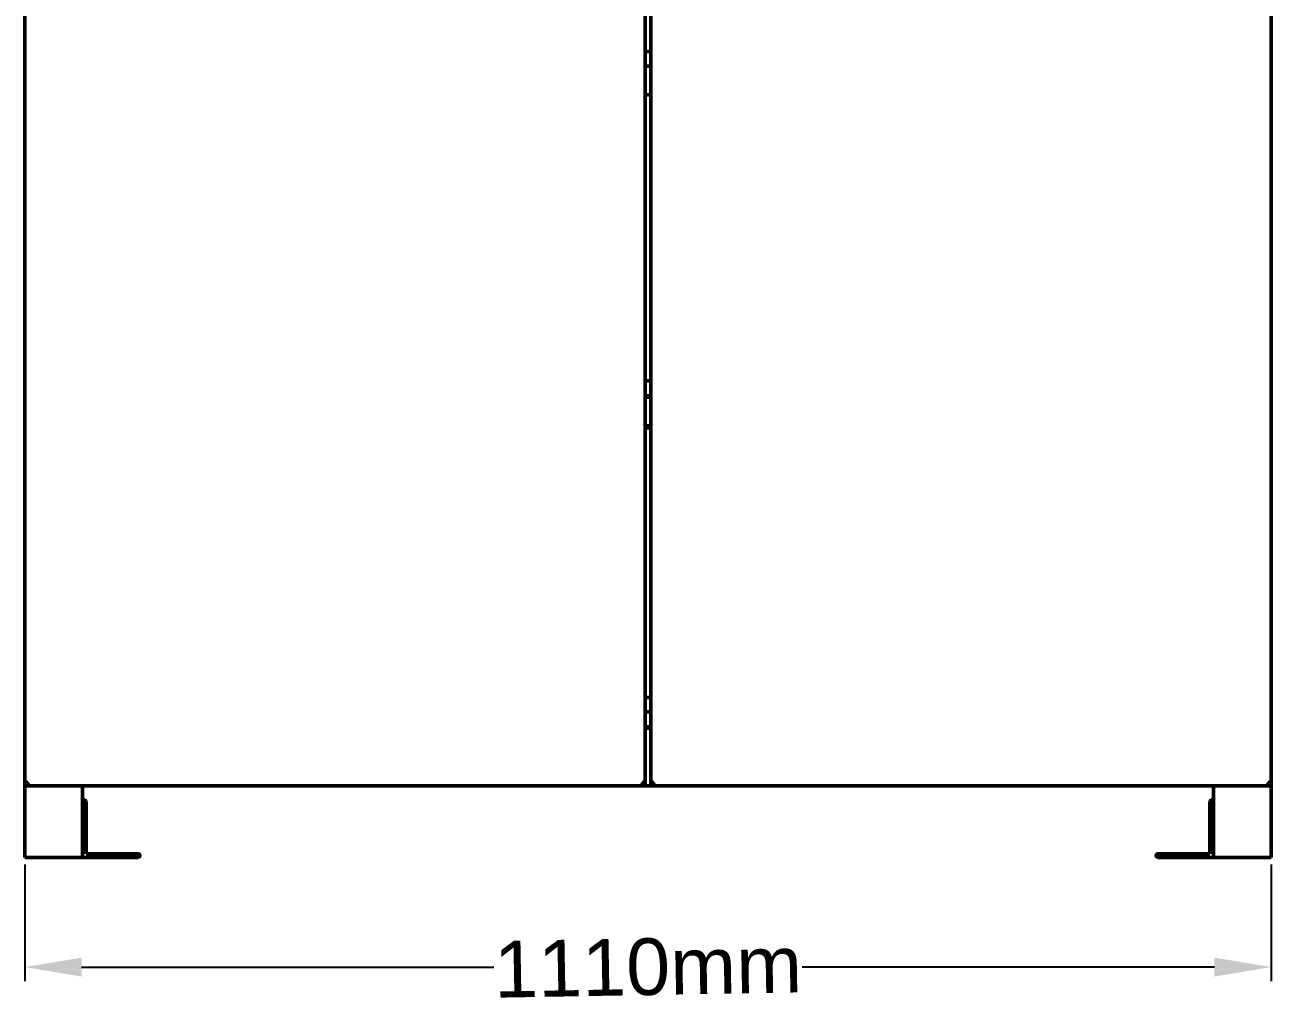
# Model space of a CAD drawing. Header units: millimetres. Extents: x 0 to 110, y -13 to 160.
# Drawn here: x 0 to 109.9, y -13.2 to 73.4 of the extents above; entities that cross this region are included whole.
import ezdxf

# ---------------------------------------------------------------- set-up
doc = ezdxf.new("R2010")
doc.units = ezdxf.units.MM
doc.layers.add('Visible (ANSI)', color=7, linetype='Continuous', lineweight=50)
doc.styles.get("Standard").update_dxf_attribs({"font": 'arial.ttf'})
doc.dimstyles.new('ISO-25', dxfattribs={"dimtxt": 2.5, "dimasz": 2.5, "dimexe": 1.25, "dimexo": 0.625, "dimtad": 1, "dimtxsty": 'Standard', "dimcen": 2.5, "dimadec": 0, "dimazin": 0, "dimtfac": 1, "dimtmove": 0, "dimatfit": 3, "dimfxl": 1, "dimarcsym": 0})

# ---------------------------------------------------------------- blocks, each defined once
blk = doc.blocks.new('*D25')
at = {"color": 0, "lineweight": -2, "transparency": 16777216}
for p, q in [((0, -0.63), (0, -10.92)), ((109.92, -0.63), (109.92, -10.92)), ((5, -9.67), (41.35, -9.67)), ((104.92, -9.67), (68.57, -9.67))]:
    blk.add_line(p, q, dxfattribs=at)
at = {"color": 0, "transparency": 16777216}
for points in [[(5, -8.84), (5, -10.51), (0, -9.67)], [(104.92, -8.84), (104.92, -10.51), (109.92, -9.67)]]:
    blk.add_solid(points, dxfattribs=at)
at = {"layer": 'Defpoints', "color": 0, "transparency": 16777216}
for p in [(0, 0), (109.92, 0), (109.92, -9.67)]:
    blk.add_point(p, dxfattribs=at)
at = {"color": 0, "transparency": 16777216, "insert": (54.96, -9.67), "char_height": 5, "attachment_point": 5, "rotation": 1}
blk.add_mtext('1110mm', dxfattribs=at)

msp = doc.modelspace()

# ---------------------------------------------------------------- linework, layer by layer
at = {"layer": 'Visible (ANSI)'}
for p, q in [((0, 6.503), (0, 159.7)), ((54.721, 159.7), (54.721, 6.503)), ((55.196, 6.503), (55.196, 159.7)), ((109.916, 159.7), (109.916, 6.503)), ((54.721, 71.046), (55.196, 71.046)), ((54.721, 69.777), (55.196, 69.777)), ((54.721, 67.239), (55.196, 67.239)), ((55.196, 42.018), (54.721, 42.018)), ((55.196, 40.711), (54.721, 40.711)), ((55.196, 40.589), (54.721, 40.589)), ((54.721, 38.051), (55.196, 38.051)), ((54.721, 37.891), (55.196, 37.891)), ((55.196, 14.097), (54.721, 14.097)), ((55.196, 12.83), (54.721, 12.83)), ((55.196, 11.523), (54.721, 11.523)), ((55.196, 11.401), (54.721, 11.401)), ((0.266, 6.609), (0.228, 6.571)), ((54.493, 6.571), (54.455, 6.609)), ((55.461, 6.609), (55.424, 6.571)), ((109.688, 6.571), (109.65, 6.609)), ((0, 6.477), (0, 6.503)), ((0.114, 6.503), (0, 6.503)), ((0, 6.477), (0, 6.325)), ((0, 0), (0, 6.325)), ((54.721, 6.325), (0, 6.325)), ((5.076, 0), (5.076, 6.325)), ((54.607, 6.503), (54.721, 6.503)), ((54.721, 6.477), (54.721, 6.325)), ((54.721, 6.325), (55.196, 6.325)), ((55.309, 6.503), (55.196, 6.503)), ((55.196, 6.477), (55.196, 6.325)), ((109.916, 6.325), (55.196, 6.325)), ((104.84, 6.325), (104.84, 0)), ((109.803, 6.503), (109.916, 6.503)), ((109.916, 6.503), (109.916, 6.477)), ((109.916, 6.477), (109.916, 6.325)), ((109.916, 6.325), (109.916, 0)), ((5.076, 4.918), (5.076, 0)), ((5.393, 0.317), (5.393, 4.918)), ((104.523, 4.918), (104.523, 0.317)), ((0, 0), (5.076, 0)), ((9.994, 0.317), (5.393, 0.317)), ((104.523, 0.317), (99.923, 0.317)), ((5.076, 0), (9.994, 0)), ((99.923, 0), (104.84, 0)), ((104.84, 0), (109.916, 0))]:
    msp.add_line(p, q, dxfattribs=at)
for centre, start, end in [((5.235, 4.918), 0, 180), ((104.681, 4.918), 0, 180), ((9.994, 0.159), 270, 90), ((99.923, 0.159), 90, 270)]:
    msp.add_arc(centre, 0.159, start, end, dxfattribs=at)
for points, knots in [([(0, 6.325), (0.066, 6.325), (0.132, 6.382), (0.198, 6.471), (0.234, 6.518), (0.269, 6.574), (0.305, 6.629)], [0, 0, 0, 0, 1.0222572, 1.0222572, 1.0222572, 1.5707963, 1.5707963, 1.5707963, 1.5707963]), ([(0.305, 6.629), (0.226, 6.568), (0.147, 6.508), (0.069, 6.487), (0.046, 6.48), (0.023, 6.477), (0, 6.477)], [0, 0, 0, 0, 1.2156755, 1.2156755, 1.2156755, 1.5707963, 1.5707963, 1.5707963, 1.5707963]), ([(0.305, 6.629), (0.201, 6.602), (0.099, 6.574), (0.045, 6.547), (0.016, 6.532), (0, 6.517), (0, 6.503)], [0, 0, 0, 0, 1.0222572, 1.0222572, 1.0222572, 1.5707963, 1.5707963, 1.5707963, 1.5707963]), ([(0.305, 6.629), (0.243, 6.597), (0.183, 6.564), (0.162, 6.531), (0.16, 6.529), (0.159, 6.527), (0.158, 6.525)], [0, 0, 0, 0, 1.2156755, 1.2156755, 1.2156755, 1.2917687, 1.2917687, 1.2917687, 1.2917687]), ([(54.416, 6.629), (54.482, 6.526), (54.548, 6.424), (54.614, 6.37), (54.65, 6.341), (54.685, 6.325), (54.721, 6.325)], [0, 0, 0, 0, 1.0222572, 1.0222572, 1.0222572, 1.5707963, 1.5707963, 1.5707963, 1.5707963]), ([(54.416, 6.629), (54.495, 6.568), (54.573, 6.508), (54.652, 6.487), (54.675, 6.48), (54.698, 6.477), (54.721, 6.477)], [0, 0, 0, 0, 1.2156755, 1.2156755, 1.2156755, 1.5707963, 1.5707963, 1.5707963, 1.5707963]), ([(54.721, 6.503), (54.721, 6.53), (54.663, 6.558), (54.575, 6.585), (54.527, 6.6), (54.472, 6.615), (54.416, 6.629)], [0, 0, 0, 0, 1.0222572, 1.0222572, 1.0222572, 1.5707963, 1.5707963, 1.5707963, 1.5707963]), ([(54.416, 6.629), (54.478, 6.597), (54.537, 6.564), (54.559, 6.531), (54.56, 6.529), (54.561, 6.527), (54.562, 6.525)], [0, 0, 0, 0, 1.2156755, 1.2156755, 1.2156755, 1.2917687, 1.2917687, 1.2917687, 1.2917687]), ([(55.196, 6.325), (55.262, 6.325), (55.328, 6.382), (55.394, 6.471), (55.429, 6.518), (55.465, 6.574), (55.5, 6.629)], [0, 0, 0, 0, 1.0222572, 1.0222572, 1.0222572, 1.5707963, 1.5707963, 1.5707963, 1.5707963]), ([(55.5, 6.629), (55.422, 6.568), (55.343, 6.508), (55.264, 6.487), (55.241, 6.48), (55.218, 6.477), (55.196, 6.477)], [0, 0, 0, 0, 1.2156755, 1.2156755, 1.2156755, 1.5707963, 1.5707963, 1.5707963, 1.5707963]), ([(55.5, 6.629), (55.396, 6.602), (55.294, 6.574), (55.24, 6.547), (55.211, 6.532), (55.196, 6.517), (55.196, 6.503)], [0, 0, 0, 0, 1.0222572, 1.0222572, 1.0222572, 1.5707963, 1.5707963, 1.5707963, 1.5707963]), ([(55.5, 6.629), (55.438, 6.597), (55.379, 6.564), (55.357, 6.531), (55.356, 6.529), (55.355, 6.527), (55.354, 6.525)], [0, 0, 0, 0, 1.2156755, 1.2156755, 1.2156755, 1.2917687, 1.2917687, 1.2917687, 1.2917687]), ([(109.612, 6.629), (109.678, 6.526), (109.744, 6.424), (109.81, 6.37), (109.845, 6.341), (109.881, 6.325), (109.916, 6.325)], [0, 0, 0, 0, 1.0222572, 1.0222572, 1.0222572, 1.5707963, 1.5707963, 1.5707963, 1.5707963]), ([(109.612, 6.629), (109.69, 6.568), (109.769, 6.508), (109.847, 6.487), (109.87, 6.48), (109.893, 6.477), (109.916, 6.477)], [0, 0, 0, 0, 1.2156755, 1.2156755, 1.2156755, 1.5707963, 1.5707963, 1.5707963, 1.5707963]), ([(109.916, 6.503), (109.916, 6.53), (109.859, 6.558), (109.77, 6.585), (109.723, 6.6), (109.667, 6.615), (109.612, 6.629)], [0, 0, 0, 0, 1.0222572, 1.0222572, 1.0222572, 1.5707963, 1.5707963, 1.5707963, 1.5707963]), ([(109.612, 6.629), (109.673, 6.597), (109.733, 6.564), (109.754, 6.531), (109.756, 6.529), (109.757, 6.527), (109.758, 6.525)], [0, 0, 0, 0, 1.2156755, 1.2156755, 1.2156755, 1.2917687, 1.2917687, 1.2917687, 1.2917687])]:
    msp.add_open_spline(points, degree=3, knots=knots, dxfattribs=at)

# ---------------------------------------------------------------- dimensions: what is measured, and where the dimension line sits
dim = msp.add_linear_dim(base=(109.916, -9.673), p1=(0, 0), p2=(109.916, 0), text='1110mm', dimstyle='ISO-25', override={"dimtxt": 5, "dimasz": 5})
dim.commit()
dim.dimension.update_dxf_attribs({"geometry": '*D25', "text_midpoint": (54.958, -9.673), "text_rotation": 1})

doc.saveas('drawing.dxf')
